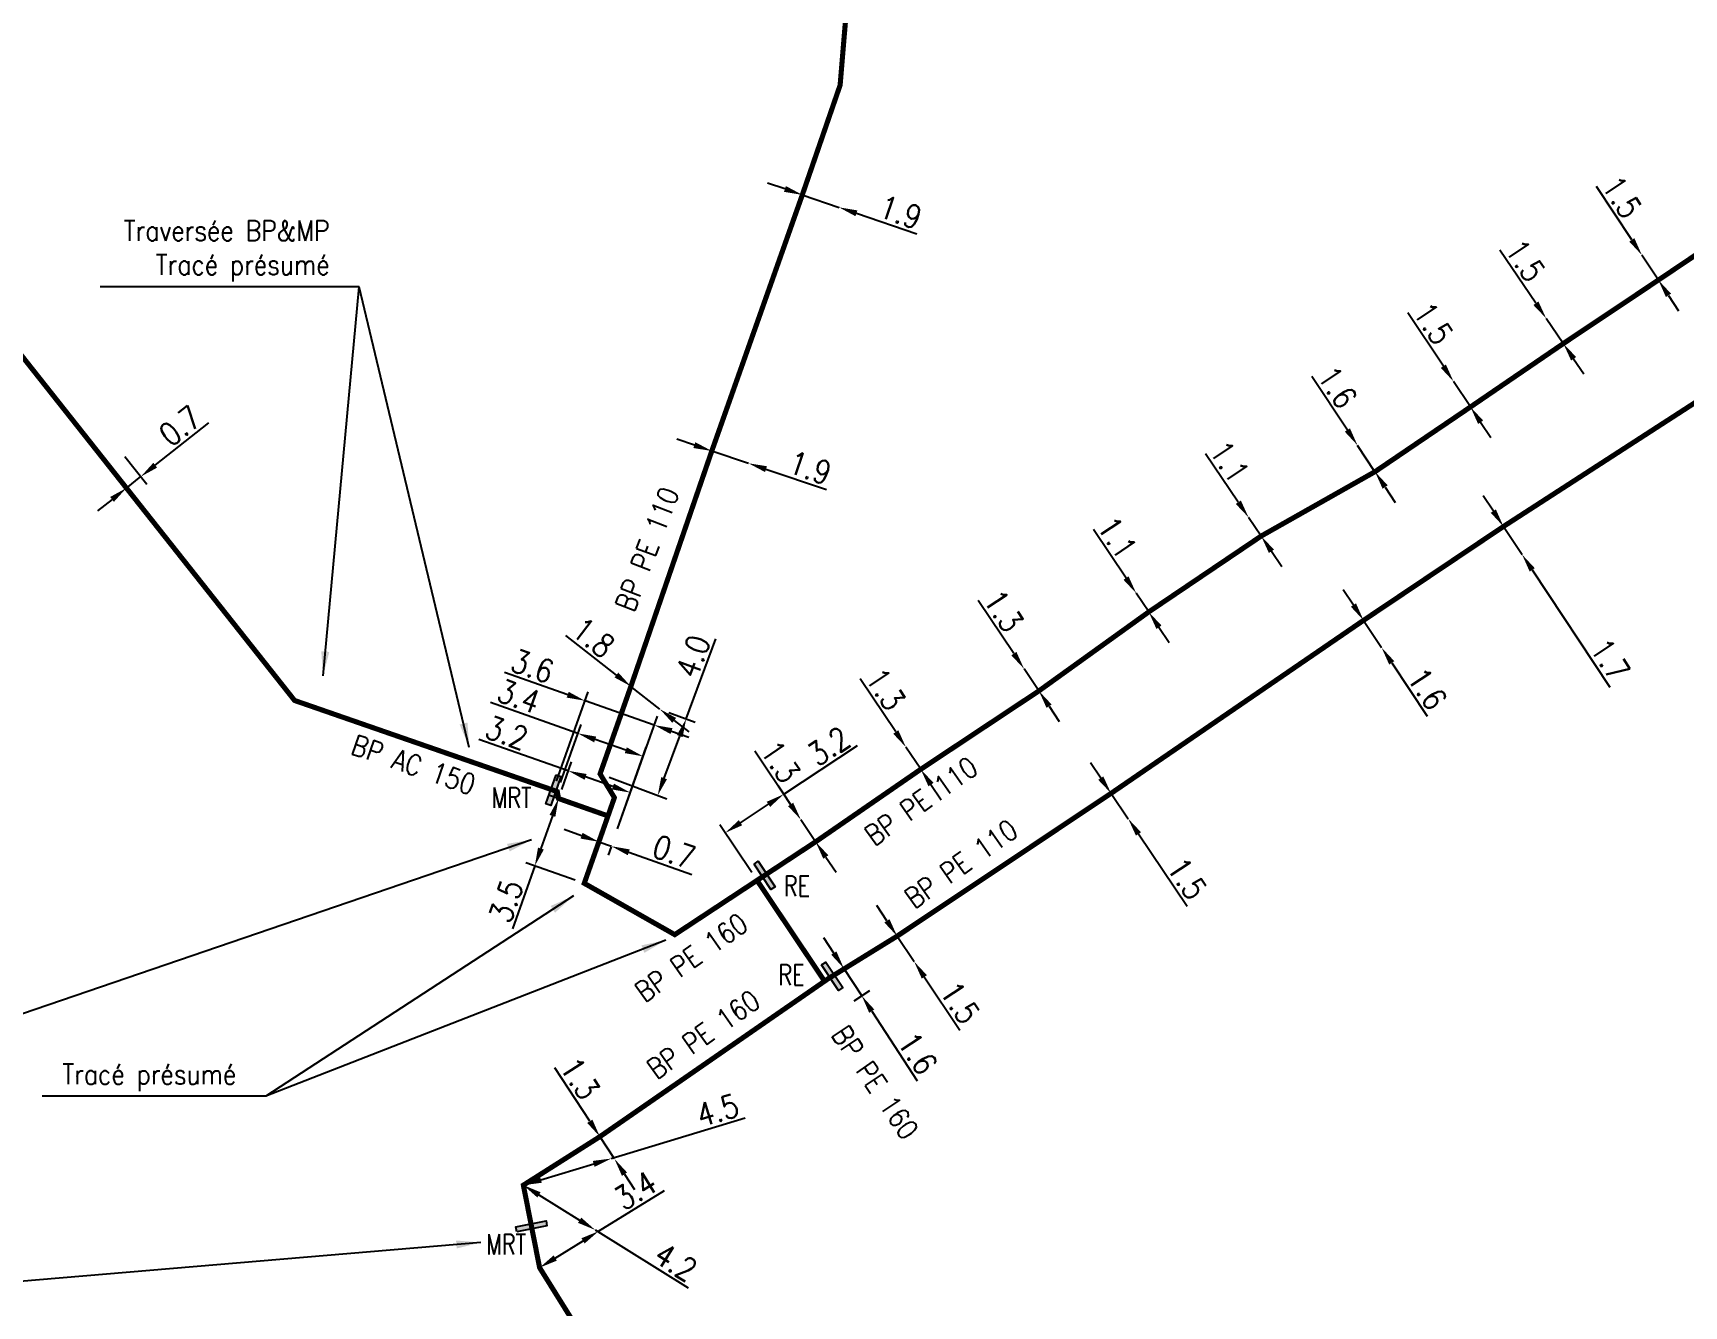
# Model space of a CAD drawing. Header units: millimetres. Extents: x 183997 to 185000, y 127999 to 129007.
# Drawn here: x 184429.9 to 184510.8, y 128606.4 to 128668.8 of the extents above; entities that cross this region are included whole.
import ezdxf
from ezdxf.enums import TextEntityAlignment as Align

# ---------------------------------------------------------------- set-up
doc = ezdxf.new("R2010")
doc.units = ezdxf.units.MM
doc.header["$PDMODE"] = 34
for name, pattern in [('L_25_AP', [2000, 1000, 1000]), ('L_25_FT', [2000, 1000, 1000]), ('L_25_PE', [2000, 1000, 1000])]:
    doc.linetypes.add(name, pattern=pattern)
doc.layers.get('0').update_dxf_attribs({"linetype": 'CONTINUOUS'})
doc.layers.get('DEFPOINTS').update_dxf_attribs({"linetype": 'CONTINUOUS'})
doc.layers.add('L_150', color=1, linetype='CONTINUOUS')
doc.layers.add('L_340', color=7, linetype='CONTINUOUS')
doc.styles.get("Standard").update_dxf_attribs({"font": 'romans.shx', "width": 0.85})
doc.dimstyles.get("Standard").update_dxf_attribs({"dimtxt": 1.5, "dimasz": 1.2, "dimexe": 0.625, "dimexo": 0.625, "dimgap": 0.25, "dimtad": 1, "dimdec": 1, "dimzin": 0, "dimdsep": 46, "dimtxsty": 'Standard', "dimcen": -0.5, "dimadec": 0, "dimazin": 0, "dimtfac": 1, "dimtdec": 1, "dimtmove": 0, "dimatfit": 3, "dimfxl": 0, "dimtolj": 1, "dimtzin": 0, "dimarcsym": 0})

# ---------------------------------------------------------------- blocks, each defined once
blk = doc.blocks.new('L_340_20')
at = {"linetype": 'Continuous'}
blk.add_hatch(color=0, dxfattribs=at).paths.add_polyline_path([(0.125, 0.75), (-0.125, 0.75), (-0.125, -0.75), (0.125, -0.75)])
at = {"color": 0, "linetype": 'Continuous'}
blk.add_lwpolyline([(-0.125, 0.75), (0.125, 0.75), (0.125, -0.75), (-0.125, -0.75)], close=True, dxfattribs=at)
at = {"color": 0, "linetype": 'Continuous', "width": 0.75}
for tag, height, flags, p in [('RE', 1, 8, (0, 2.189)), ('DEF_LEG', 1.2, 3, (0, -5)), ('DEF_COUP', 1.2, 3, (0, -7.5)), ('DEF_TYPE', 1.2, 3, (0, -10))]:
    blk.add_attdef(tag, text='', height=height, dxfattribs=dict(at, flags=flags)).set_placement(p, align=Align.MIDDLE)
blk = doc.blocks.new('L_340_17')
at = {"linetype": 'Continuous'}
blk.add_hatch(color=0, dxfattribs=at).paths.add_polyline_path([(0.125, 0.75), (-0.125, 0.75), (-0.125, -0.75), (0.125, -0.75)])
at = {"color": 0, "linetype": 'Continuous'}
blk.add_lwpolyline([(-0.125, 0.75), (0.125, 0.75), (0.125, -0.75), (-0.125, -0.75)], close=True, dxfattribs=at)
at = {"color": 0, "linetype": 'Continuous', "width": 0.75}
for tag, height, flags, p in [('MRT', 1, 8, (0, 2.5)), ('DEF_LEG', 1.2, 3, (0, -5)), ('DEF_COUP', 1.2, 3, (0, -7.5)), ('DEF_TYPE', 1.2, 3, (0, -10))]:
    blk.add_attdef(tag, text='', height=height, dxfattribs=dict(at, flags=flags)).set_placement(p, align=Align.MIDDLE)
blk = doc.blocks.new('*D703')
at = {"layer": 'DEFPOINTS', "color": 0, "linetype": 'Continuous', "transparency": 16777216}
for p in [(184459.172, 128636.738), (184460.588, 128635.627), (184460.588, 128635.627)]:
    blk.add_point(p, dxfattribs=at)
at = {"layer": 'L_150', "color": 0, "linetype": 'Continuous', "lineweight": -2, "transparency": 16777216}
for p, q in [((184458.464, 128637.293), (184455.992, 128639.233)), ((184460.588, 128635.627), (184459.172, 128636.738)), ((184461.296, 128635.071), (184462.004, 128634.515))]:
    blk.add_line(p, q, dxfattribs=at)
at = {"layer": 'L_150', "color": 0, "linetype": 'Continuous', "transparency": 16777216}
for points in [[(184458.556, 128637.411), (184458.371, 128637.175), (184459.172, 128636.738)], [(184461.389, 128635.189), (184461.203, 128634.953), (184460.588, 128635.627)]]:
    blk.add_solid(points, dxfattribs=at)
at = {"layer": 'L_150', "color": 0, "linetype": 'Continuous', "transparency": 16777216, "insert": (184457.337, 128639.131), "char_height": 1.125, "attachment_point": 5, "rotation": 321.88045}
blk.add_mtext('\\A1;1.8', dxfattribs=at)
blk = doc.blocks.new('*D825')
at = {"layer": 'DEFPOINTS', "color": 0, "linetype": 'Continuous', "transparency": 16777216}
for p in [(184472.653, 128633.754), (184472.653, 128633.754), (184473.376, 128632.674)]:
    blk.add_point(p, dxfattribs=at)
at = {"layer": 'L_150', "color": 0, "linetype": 'Continuous', "lineweight": -2, "transparency": 16777216}
for p, q in [((184472.152, 128634.502), (184470.403, 128637.112)), ((184473.376, 128632.674), (184472.653, 128633.754)), ((184473.877, 128631.926), (184474.378, 128631.178))]:
    blk.add_line(p, q, dxfattribs=at)
at = {"layer": 'L_150', "color": 0, "linetype": 'Continuous', "transparency": 16777216}
for points in [[(184472.276, 128634.585), (184472.027, 128634.418), (184472.653, 128633.754)], [(184474.001, 128632.01), (184473.752, 128631.843), (184473.376, 128632.674)]]:
    blk.add_solid(points, dxfattribs=at)
at = {"layer": 'L_150', "color": 0, "linetype": 'Continuous', "transparency": 16777216, "insert": (184471.65, 128636.598), "char_height": 1.125, "attachment_point": 5, "rotation": 303.81275}
blk.add_mtext('\\A1;1.3', dxfattribs=at)
blk = doc.blocks.new('*D826')
at = {"layer": 'DEFPOINTS', "color": 0, "linetype": 'Continuous', "transparency": 16777216}
for p in [(184494.78, 128648.55), (184494.78, 128648.55), (184495.636, 128647.258)]:
    blk.add_point(p, dxfattribs=at)
at = {"layer": 'L_150', "color": 0, "linetype": 'Continuous', "lineweight": -2, "transparency": 16777216}
for p, q in [((184494.283, 128649.301), (184492.549, 128651.92)), ((184495.636, 128647.258), (184494.78, 128648.55)), ((184496.133, 128646.508), (184496.63, 128645.757))]:
    blk.add_line(p, q, dxfattribs=at)
at = {"layer": 'L_150', "color": 0, "linetype": 'Continuous', "transparency": 16777216}
for points in [[(184494.409, 128649.384), (184494.158, 128649.218), (184494.78, 128648.55)], [(184496.258, 128646.59), (184496.008, 128646.425), (184495.636, 128647.258)]]:
    blk.add_solid(points, dxfattribs=at)
at = {"layer": 'L_150', "color": 0, "linetype": 'Continuous', "transparency": 16777216, "insert": (184493.793, 128651.4), "char_height": 1.125, "attachment_point": 5, "rotation": 303.51308}
blk.add_mtext('\\A1;1.6', dxfattribs=at)
blk = doc.blocks.new('*D827')
at = {"layer": 'DEFPOINTS', "color": 0, "linetype": 'Continuous', "transparency": 16777216}
for p in [(184504.027, 128654.77), (184504.027, 128654.77), (184504.865, 128653.538)]:
    blk.add_point(p, dxfattribs=at)
at = {"layer": 'L_150', "color": 0, "linetype": 'Continuous', "lineweight": -2, "transparency": 16777216}
for p, q in [((184503.521, 128655.514), (184501.754, 128658.112)), ((184504.865, 128653.538), (184504.027, 128654.77)), ((184505.371, 128652.793), (184505.877, 128652.049))]:
    blk.add_line(p, q, dxfattribs=at)
at = {"layer": 'L_150', "color": 0, "linetype": 'Continuous', "transparency": 16777216}
for points in [[(184503.645, 128655.598), (184503.397, 128655.429), (184504.027, 128654.77)], [(184505.495, 128652.878), (184505.247, 128652.709), (184504.865, 128653.538)]]:
    blk.add_solid(points, dxfattribs=at)
at = {"layer": 'L_150', "color": 0, "linetype": 'Continuous', "transparency": 16777216, "insert": (184503.004, 128657.607), "char_height": 1.125, "attachment_point": 5, "rotation": 304.22202}
blk.add_mtext('\\A1;1.5', dxfattribs=at)
blk = doc.blocks.new('*D829')
at = {"layer": 'DEFPOINTS', "color": 0, "linetype": 'Continuous', "transparency": 16777216}
for p in [(184460.588, 128635.627), (184461.881, 128635.146), (184457.662, 128632.447)]:
    blk.add_point(p, dxfattribs=at)
at = {"layer": 'L_150', "color": 0, "linetype": 'Continuous', "lineweight": -2, "transparency": 16777216}
for p, q in [((184461.881, 128635.146), (184463.338, 128639.065)), ((184461.027, 128635.463), (184462.32, 128634.983)), ((184460.801, 128632.24), (184461.567, 128634.302)), ((184458.101, 128632.284), (184460.926, 128631.233))]:
    blk.add_line(p, q, dxfattribs=at)
at = {"layer": 'L_150', "color": 0, "linetype": 'Continuous', "transparency": 16777216}
for points in [[(184461.426, 128634.355), (184461.708, 128634.25), (184461.881, 128635.146)], [(184460.66, 128632.293), (184460.941, 128632.188), (184460.487, 128631.397)]]:
    blk.add_solid(points, dxfattribs=at)
at = {"layer": 'L_150', "color": 0, "linetype": 'Continuous', "transparency": 16777216, "insert": (184462.22, 128638.212), "char_height": 1.125, "attachment_point": 5, "rotation": 69.60907}
blk.add_mtext('\\A1;4.0', dxfattribs=at)
blk = doc.blocks.new('*D830')
at = {"layer": 'DEFPOINTS', "color": 0, "linetype": 'Continuous', "transparency": 16777216}
for p in [(184458.049, 128630.389), (184454.464, 128627.94), (184456.887, 128627.087)]:
    blk.add_point(p, dxfattribs=at)
at = {"layer": 'L_150', "color": 0, "linetype": 'Continuous', "lineweight": -2, "transparency": 16777216}
for p, q in [((184457.606, 128630.544), (184455.184, 128631.397)), ((184455.327, 128630.392), (184454.763, 128628.789)), ((184456.445, 128627.243), (184454.022, 128628.095)), ((184454.464, 128627.94), (184453.376, 128624.847))]:
    blk.add_line(p, q, dxfattribs=at)
at = {"layer": 'L_150', "color": 0, "linetype": 'Continuous', "transparency": 16777216}
for points in [[(184455.186, 128630.442), (184455.469, 128630.342), (184455.626, 128631.241)], [(184454.621, 128628.838), (184454.904, 128628.739), (184454.464, 128627.94)]]:
    blk.add_solid(points, dxfattribs=at)
at = {"layer": 'L_150', "color": 0, "linetype": 'Continuous', "transparency": 16777216, "insert": (184453.063, 128626.218), "char_height": 1.125, "attachment_point": 5, "rotation": 70.61311}
blk.add_mtext('\\A1;3.5', dxfattribs=at)
blk = doc.blocks.new('*D831')
at = {"layer": 'DEFPOINTS', "color": 0, "linetype": 'Continuous', "transparency": 16777216}
for p in [(184459.143, 128631.53), (184455.626, 128631.241), (184458.363, 128629.318)]:
    blk.add_point(p, dxfattribs=at)
at = {"layer": 'L_150', "color": 0, "linetype": 'Continuous', "lineweight": -2, "transparency": 16777216}
for p, q in [((184456.105, 128632.599), (184451.719, 128634.142)), ((184455.782, 128631.683), (184456.261, 128633.041)), ((184458.294, 128631.828), (184456.954, 128632.3)), ((184458.519, 128629.76), (184459.299, 128631.972))]:
    blk.add_line(p, q, dxfattribs=at)
at = {"layer": 'L_150', "color": 0, "linetype": 'Continuous', "transparency": 16777216}
for points in [[(184457.004, 128632.442), (184456.904, 128632.159), (184456.105, 128632.599)], [(184458.344, 128631.97), (184458.244, 128631.687), (184459.143, 128631.53)]]:
    blk.add_solid(points, dxfattribs=at)
at = {"layer": 'L_150', "color": 0, "linetype": 'Continuous', "transparency": 16777216, "insert": (184453.09, 128634.455), "char_height": 1.125, "attachment_point": 5, "rotation": 340.61311}
blk.add_mtext('\\A1;3.2', dxfattribs=at)
blk = doc.blocks.new('*D832')
at = {"layer": 'DEFPOINTS', "color": 0, "linetype": 'Continuous', "transparency": 16777216}
for p in [(184468.845, 128622.414), (184469.72, 128621.074), (184470.484, 128621.575)]:
    blk.add_point(p, dxfattribs=at)
at = {"layer": 'L_150', "color": 0, "linetype": 'Continuous', "lineweight": -2, "transparency": 16777216}
for p, q in [((184469.117, 128623.668), (184468.625, 128624.422)), ((184469.237, 128622.671), (184470.001, 128623.172)), ((184469.609, 128622.915), (184470.484, 128621.575)), ((184470.112, 128621.331), (184470.876, 128621.832)), ((184470.976, 128620.821), (184473.209, 128617.401))]:
    blk.add_line(p, q, dxfattribs=at)
at = {"layer": 'L_150', "color": 0, "linetype": 'Continuous', "transparency": 16777216}
for points in [[(184469.243, 128623.75), (184468.992, 128623.586), (184469.609, 128622.915)], [(184471.101, 128620.903), (184470.85, 128620.739), (184470.484, 128621.575)]]:
    blk.add_solid(points, dxfattribs=at)
at = {"layer": 'L_150', "color": 0, "linetype": 'Continuous', "transparency": 16777216, "insert": (184473.224, 128618.75), "char_height": 1.125, "attachment_point": 5, "rotation": 303.13991}
blk.add_mtext('\\A1;1.6', dxfattribs=at)
blk = doc.blocks.new('*D833')
at = {"layer": 'DEFPOINTS', "color": 0, "linetype": 'Continuous', "transparency": 16777216}
for p in [(184453.903, 128612.293), (184457.425, 128610.097), (184457.425, 128610.097)]:
    blk.add_point(p, dxfattribs=at)
at = {"layer": 'L_150', "color": 0, "linetype": 'Continuous', "lineweight": -2, "transparency": 16777216}
for p, q in [((184454.667, 128611.816), (184456.661, 128610.573)), ((184457.425, 128610.097), (184461.98, 128607.258))]:
    blk.add_line(p, q, dxfattribs=at)
at = {"layer": 'L_150', "color": 0, "linetype": 'Continuous', "transparency": 16777216}
for points in [[(184454.747, 128611.944), (184454.588, 128611.689), (184453.903, 128612.293)], [(184456.741, 128610.701), (184456.582, 128610.446), (184457.425, 128610.097)]]:
    blk.add_solid(points, dxfattribs=at)
at = {"layer": 'L_150', "color": 0, "linetype": 'Continuous', "transparency": 16777216, "insert": (184461.368, 128608.523), "char_height": 1.125, "attachment_point": 5, "rotation": 328.06198}
blk.add_mtext('\\A1;4.2', dxfattribs=at)
blk = doc.blocks.new('*D1043')
at = {"layer": 'DEFPOINTS', "color": 0, "linetype": 'Continuous', "transparency": 16777216}
for p in [(184467.573, 128660.826), (184469.372, 128660.213), (184469.372, 128660.213)]:
    blk.add_point(p, dxfattribs=at)
at = {"layer": 'L_150', "color": 0, "linetype": 'Continuous', "lineweight": -2, "transparency": 16777216}
for p, q in [((184466.721, 128661.116), (184465.87, 128661.406)), ((184467.573, 128660.826), (184469.372, 128660.213)), ((184470.224, 128659.923), (184473.186, 128658.914))]:
    blk.add_line(p, q, dxfattribs=at)
at = {"layer": 'L_150', "color": 0, "linetype": 'Continuous', "transparency": 16777216}
for points in [[(184466.77, 128661.258), (184466.673, 128660.974), (184467.573, 128660.826)], [(184470.272, 128660.065), (184470.175, 128659.781), (184469.372, 128660.213)]]:
    blk.add_solid(points, dxfattribs=at)
at = {"layer": 'L_150', "color": 0, "linetype": 'Continuous', "transparency": 16777216, "insert": (184472.388, 128659.978), "char_height": 1.125, "attachment_point": 5, "rotation": 341.18871}
blk.add_mtext('\\A1;1.9', dxfattribs=at)
blk = doc.blocks.new('*D1045')
at = {"layer": 'DEFPOINTS', "color": 0, "linetype": 'Continuous', "transparency": 16777216}
for p in [(184463.137, 128648.274), (184464.938, 128647.67), (184464.938, 128647.67)]:
    blk.add_point(p, dxfattribs=at)
at = {"layer": 'L_150', "color": 0, "linetype": 'Continuous', "lineweight": -2, "transparency": 16777216}
for p, q in [((184462.283, 128648.56), (184461.43, 128648.847)), ((184463.137, 128648.274), (184464.938, 128647.67)), ((184465.791, 128647.384), (184468.758, 128646.389))]:
    blk.add_line(p, q, dxfattribs=at)
at = {"layer": 'L_150', "color": 0, "linetype": 'Continuous', "transparency": 16777216}
for points in [[(184462.331, 128648.703), (184462.236, 128648.418), (184463.137, 128648.274)], [(184465.839, 128647.526), (184465.744, 128647.242), (184464.938, 128647.67)]]:
    blk.add_solid(points, dxfattribs=at)
at = {"layer": 'L_150', "color": 0, "linetype": 'Continuous', "transparency": 16777216, "insert": (184467.956, 128647.449), "char_height": 1.125, "attachment_point": 5, "rotation": 341.45971}
blk.add_mtext('\\A1;1.9', dxfattribs=at)
blk = doc.blocks.new('*D1162')
at = {"layer": 'DEFPOINTS', "color": 0, "linetype": 'Continuous', "transparency": 16777216}
for p in [(184478.441, 128637.595), (184478.441, 128637.595), (184479.165, 128636.515)]:
    blk.add_point(p, dxfattribs=at)
at = {"layer": 'L_150', "color": 0, "linetype": 'Continuous', "lineweight": -2, "transparency": 16777216}
for p, q in [((184477.941, 128638.342), (184476.192, 128640.953)), ((184479.165, 128636.515), (184478.441, 128637.595)), ((184479.666, 128635.767), (184480.167, 128635.019))]:
    blk.add_line(p, q, dxfattribs=at)
at = {"layer": 'L_150', "color": 0, "linetype": 'Continuous', "transparency": 16777216}
for points in [[(184478.065, 128638.426), (184477.816, 128638.259), (184478.441, 128637.595)], [(184479.79, 128635.85), (184479.541, 128635.683), (184479.165, 128636.515)]]:
    blk.add_solid(points, dxfattribs=at)
at = {"layer": 'L_150', "color": 0, "linetype": 'Continuous', "transparency": 16777216, "insert": (184477.439, 128640.439), "char_height": 1.125, "attachment_point": 5, "rotation": 303.81275}
blk.add_mtext('\\A1;1.3', dxfattribs=at)
blk = doc.blocks.new('*D1163')
at = {"layer": 'DEFPOINTS', "color": 0, "linetype": 'Continuous', "transparency": 16777216}
for p in [(184467.502, 128630.202), (184467.502, 128630.202), (184468.225, 128629.121)]:
    blk.add_point(p, dxfattribs=at)
at = {"layer": 'L_150', "color": 0, "linetype": 'Continuous', "lineweight": -2, "transparency": 16777216}
for p, q in [((184467.001, 128630.949), (184465.253, 128633.56)), ((184468.225, 128629.121), (184467.502, 128630.202)), ((184468.726, 128628.374), (184469.227, 128627.626))]:
    blk.add_line(p, q, dxfattribs=at)
at = {"layer": 'L_150', "color": 0, "linetype": 'Continuous', "transparency": 16777216}
for points in [[(184467.126, 128631.033), (184466.876, 128630.866), (184467.502, 128630.202)], [(184468.851, 128628.457), (184468.601, 128628.29), (184468.225, 128629.121)]]:
    blk.add_solid(points, dxfattribs=at)
at = {"layer": 'L_150', "color": 0, "linetype": 'Continuous', "transparency": 16777216, "insert": (184466.499, 128633.046), "char_height": 1.125, "attachment_point": 5, "rotation": 303.81275}
blk.add_mtext('\\A1;1.3', dxfattribs=at)
blk = doc.blocks.new('*D1164')
at = {"layer": 'DEFPOINTS', "color": 0, "linetype": 'Continuous', "transparency": 16777216}
for p in [(184483.936, 128641.299), (184483.936, 128641.299), (184484.548, 128640.385)]:
    blk.add_point(p, dxfattribs=at)
at = {"layer": 'L_150', "color": 0, "linetype": 'Continuous', "lineweight": -2, "transparency": 16777216}
for p, q in [((184483.435, 128642.046), (184481.839, 128644.43)), ((184484.548, 128640.385), (184483.936, 128641.299)), ((184485.049, 128639.637), (184485.55, 128638.889))]:
    blk.add_line(p, q, dxfattribs=at)
at = {"layer": 'L_150', "color": 0, "linetype": 'Continuous', "transparency": 16777216}
for points in [[(184483.56, 128642.13), (184483.311, 128641.963), (184483.936, 128641.299)], [(184485.174, 128639.72), (184484.924, 128639.553), (184484.548, 128640.385)]]:
    blk.add_solid(points, dxfattribs=at)
at = {"layer": 'L_150', "color": 0, "linetype": 'Continuous', "transparency": 16777216, "insert": (184483.01, 128644.029), "char_height": 1.125, "attachment_point": 5, "rotation": 303.81275}
blk.add_mtext('\\A1;1.1', dxfattribs=at)
blk = doc.blocks.new('*D1165')
at = {"layer": 'DEFPOINTS', "color": 0, "linetype": 'Continuous', "transparency": 16777216}
for p in [(184489.443, 128645.016), (184489.443, 128645.016), (184490.058, 128644.104)]:
    blk.add_point(p, dxfattribs=at)
at = {"layer": 'L_150', "color": 0, "linetype": 'Continuous', "lineweight": -2, "transparency": 16777216}
for p, q in [((184488.939, 128645.762), (184487.334, 128648.14)), ((184490.058, 128644.104), (184489.443, 128645.016)), ((184490.562, 128643.358), (184491.065, 128642.612))]:
    blk.add_line(p, q, dxfattribs=at)
at = {"layer": 'L_150', "color": 0, "linetype": 'Continuous', "transparency": 16777216}
for points in [[(184489.064, 128645.846), (184488.815, 128645.678), (184489.443, 128645.016)], [(184490.686, 128643.442), (184490.438, 128643.274), (184490.058, 128644.104)]]:
    blk.add_solid(points, dxfattribs=at)
at = {"layer": 'L_150', "color": 0, "linetype": 'Continuous', "transparency": 16777216, "insert": (184488.507, 128647.743), "char_height": 1.125, "attachment_point": 5, "rotation": 304.01965}
blk.add_mtext('\\A1;1.1', dxfattribs=at)
blk = doc.blocks.new('*D1166')
at = {"layer": 'DEFPOINTS', "color": 0, "linetype": 'Continuous', "transparency": 16777216}
for p in [(184508.718, 128657.868), (184508.718, 128657.868), (184509.523, 128656.65)]:
    blk.add_point(p, dxfattribs=at)
at = {"layer": 'L_150', "color": 0, "linetype": 'Continuous', "lineweight": -2, "transparency": 16777216}
for p, q in [((184508.222, 128658.619), (184506.491, 128661.241)), ((184509.523, 128656.65), (184508.718, 128657.868)), ((184510.019, 128655.899), (184510.515, 128655.148))]:
    blk.add_line(p, q, dxfattribs=at)
at = {"layer": 'L_150', "color": 0, "linetype": 'Continuous', "transparency": 16777216}
for points in [[(184508.348, 128658.702), (184508.097, 128658.537), (184508.718, 128657.868)], [(184510.144, 128655.982), (184509.894, 128655.817), (184509.523, 128656.65)]]:
    blk.add_solid(points, dxfattribs=at)
at = {"layer": 'L_150', "color": 0, "linetype": 'Continuous', "transparency": 16777216, "insert": (184507.734, 128660.719), "char_height": 1.125, "attachment_point": 5, "rotation": 303.44587}
blk.add_mtext('\\A1;1.5', dxfattribs=at)
blk = doc.blocks.new('*D1168')
at = {"layer": 'DEFPOINTS', "color": 0, "linetype": 'Continuous', "transparency": 16777216}
for p in [(184499.484, 128651.68), (184499.484, 128651.68), (184500.315, 128650.431)]:
    blk.add_point(p, dxfattribs=at)
at = {"layer": 'L_150', "color": 0, "linetype": 'Continuous', "lineweight": -2, "transparency": 16777216}
for p, q in [((184498.986, 128652.429), (184497.245, 128655.045)), ((184500.315, 128650.431), (184499.484, 128651.68)), ((184500.814, 128649.682), (184501.312, 128648.932))]:
    blk.add_line(p, q, dxfattribs=at)
at = {"layer": 'L_150', "color": 0, "linetype": 'Continuous', "transparency": 16777216}
for points in [[(184499.111, 128652.512), (184498.861, 128652.346), (184499.484, 128651.68)], [(184500.939, 128649.765), (184500.689, 128649.599), (184500.315, 128650.431)]]:
    blk.add_solid(points, dxfattribs=at)
at = {"layer": 'L_150', "color": 0, "linetype": 'Continuous', "transparency": 16777216, "insert": (184498.491, 128654.527), "char_height": 1.125, "attachment_point": 5, "rotation": 303.63607}
blk.add_mtext('\\A1;1.5', dxfattribs=at)
blk = doc.blocks.new('*D1169')
at = {"layer": 'DEFPOINTS', "color": 0, "linetype": 'Continuous', "transparency": 16777216}
for p in [(184457.75, 128629.534), (184458.217, 128628.904), (184458.363, 128629.318)]:
    blk.add_point(p, dxfattribs=at)
at = {"layer": 'L_150', "color": 0, "linetype": 'Continuous', "lineweight": -2, "transparency": 16777216}
for p, q in [((184456.755, 128629.419), (184455.906, 128629.717)), ((184457.594, 128629.092), (184457.448, 128628.678)), ((184457.604, 128629.12), (184458.217, 128628.904)), ((184458.207, 128628.876), (184458.061, 128628.462)), ((184459.066, 128628.605), (184462.159, 128627.517))]:
    blk.add_line(p, q, dxfattribs=at)
at = {"layer": 'L_150', "color": 0, "linetype": 'Continuous', "transparency": 16777216}
for points in [[(184456.805, 128629.56), (184456.705, 128629.277), (184457.604, 128629.12)], [(184459.116, 128628.747), (184459.016, 128628.464), (184458.217, 128628.904)]]:
    blk.add_solid(points, dxfattribs=at)
at = {"layer": 'L_150', "color": 0, "linetype": 'Continuous', "transparency": 16777216, "insert": (184461.286, 128628.619), "char_height": 1.125, "attachment_point": 5, "rotation": 340.61311}
blk.add_mtext('\\A1;0.7', dxfattribs=at)
blk = doc.blocks.new('*D1170')
at = {"layer": 'DEFPOINTS', "color": 0, "linetype": 'Continuous', "transparency": 16777216}
for p in [(184466.664, 128631.452), (184467.502, 128630.202), (184465.354, 128627.229)]:
    blk.add_point(p, dxfattribs=at)
at = {"layer": 'L_150', "color": 0, "linetype": 'Continuous', "lineweight": -2, "transparency": 16777216}
for p, q in [((184466.664, 128631.452), (184470.275, 128633.833)), ((184467.241, 128630.591), (184466.403, 128631.842)), ((184464.544, 128630.055), (184465.913, 128630.957)), ((184465.093, 128627.618), (184463.532, 128629.949))]:
    blk.add_line(p, q, dxfattribs=at)
at = {"layer": 'L_150', "color": 0, "linetype": 'Continuous', "transparency": 16777216}
for points in [[(184465.83, 128631.082), (184465.995, 128630.832), (184466.664, 128631.452)], [(184464.462, 128630.18), (184464.627, 128629.93), (184463.793, 128629.56)]]:
    blk.add_solid(points, dxfattribs=at)
at = {"layer": 'L_150', "color": 0, "linetype": 'Continuous', "transparency": 16777216, "insert": (184468.87, 128633.805), "char_height": 1.125, "attachment_point": 5, "rotation": 33.3922}
blk.add_mtext('\\A1;3.2', dxfattribs=at)
blk = doc.blocks.new('*D1171')
at = {"layer": 'DEFPOINTS', "color": 0, "linetype": 'Continuous', "transparency": 16777216}
for p in [(184459.771, 128633.309), (184455.565, 128631.581), (184458.363, 128629.318)]:
    blk.add_point(p, dxfattribs=at)
at = {"layer": 'L_150', "color": 0, "linetype": 'Continuous', "lineweight": -2, "transparency": 16777216}
for p, q in [((184456.572, 128634.435), (184452.286, 128635.943)), ((184455.721, 128632.023), (184456.728, 128634.877)), ((184458.922, 128633.608), (184457.421, 128634.136)), ((184458.519, 128629.76), (184459.926, 128633.751))]:
    blk.add_line(p, q, dxfattribs=at)
at = {"layer": 'L_150', "color": 0, "linetype": 'Continuous', "transparency": 16777216}
for points in [[(184457.471, 128634.277), (184457.371, 128633.994), (184456.572, 128634.435)], [(184458.971, 128633.749), (184458.872, 128633.466), (184459.771, 128633.309)]]:
    blk.add_solid(points, dxfattribs=at)
at = {"layer": 'L_150', "color": 0, "linetype": 'Continuous', "transparency": 16777216, "insert": (184453.678, 128636.248), "char_height": 1.125, "attachment_point": 5, "rotation": 340.61311}
blk.add_mtext('\\A1;3.4', dxfattribs=at)
blk = doc.blocks.new('*D1172')
at = {"layer": 'DEFPOINTS', "color": 0, "linetype": 'Continuous', "transparency": 16777216}
for p in [(184460.312, 128634.843), (184455.377, 128631.647), (184458.363, 128629.318)]:
    blk.add_point(p, dxfattribs=at)
at = {"layer": 'L_340', "color": 0, "linetype": 'Continuous', "lineweight": -2, "transparency": 16777216}
for p, q in [((184456.075, 128636.329), (184452.981, 128637.415)), ((184455.533, 128632.089), (184457.08, 128636.474)), ((184460.312, 128634.843), (184456.924, 128636.032)), ((184458.519, 128629.76), (184460.468, 128635.285)), ((184461.161, 128634.545), (184462.01, 128634.247))]:
    blk.add_line(p, q, dxfattribs=at)
at = {"layer": 'L_340', "color": 0, "linetype": 'Continuous', "transparency": 16777216}
for points in [[(184456.124, 128636.471), (184456.025, 128636.188), (184456.924, 128636.032)], [(184461.211, 128634.687), (184461.111, 128634.404), (184460.312, 128634.843)]]:
    blk.add_solid(points, dxfattribs=at)
at = {"layer": 'L_340', "color": 0, "linetype": 'Continuous', "transparency": 16777216, "insert": (184454.351, 128637.729), "char_height": 1.125, "attachment_point": 5, "rotation": 340.6708}
blk.add_mtext('\\A1;3.6', dxfattribs=at)
blk = doc.blocks.new('*D1173')
at = {"layer": 'DEFPOINTS', "color": 0, "linetype": 'Continuous', "transparency": 16777216}
for p in [(184482.703, 128631.495), (184483.543, 128630.252), (184483.543, 128630.252)]:
    blk.add_point(p, dxfattribs=at)
at = {"layer": 'L_150', "color": 0, "linetype": 'Continuous', "lineweight": -2, "transparency": 16777216}
for p, q in [((184482.199, 128632.241), (184481.696, 128632.987)), ((184482.703, 128631.495), (184483.543, 128630.252)), ((184484.047, 128629.506), (184486.433, 128625.974))]:
    blk.add_line(p, q, dxfattribs=at)
at = {"layer": 'L_150', "color": 0, "linetype": 'Continuous', "transparency": 16777216}
for points in [[(184482.324, 128632.325), (184482.075, 128632.157), (184482.703, 128631.495)], [(184484.171, 128629.59), (184483.922, 128629.422), (184483.543, 128630.252)]]:
    blk.add_solid(points, dxfattribs=at)
at = {"layer": 'L_150', "color": 0, "linetype": 'Continuous', "transparency": 16777216, "insert": (184486.427, 128627.323), "char_height": 1.125, "attachment_point": 5, "rotation": 304.04162}
blk.add_mtext('\\A1;1.5', dxfattribs=at)
blk = doc.blocks.new('*D1175')
at = {"layer": 'DEFPOINTS', "color": 0, "linetype": 'Continuous', "transparency": 16777216}
for p in [(184495.076, 128639.974), (184495.96, 128638.64), (184495.96, 128638.64)]:
    blk.add_point(p, dxfattribs=at)
at = {"layer": 'L_150', "color": 0, "linetype": 'Continuous', "lineweight": -2, "transparency": 16777216}
for p, q in [((184494.579, 128640.725), (184494.083, 128641.475)), ((184495.076, 128639.974), (184495.96, 128638.64)), ((184496.456, 128637.89), (184498.191, 128635.27))]:
    blk.add_line(p, q, dxfattribs=at)
at = {"layer": 'L_150', "color": 0, "linetype": 'Continuous', "transparency": 16777216}
for points in [[(184494.705, 128640.808), (184494.454, 128640.642), (184495.076, 128639.974)], [(184496.582, 128637.973), (184496.331, 128637.807), (184495.96, 128638.64)]]:
    blk.add_solid(points, dxfattribs=at)
at = {"layer": 'L_150', "color": 0, "linetype": 'Continuous', "transparency": 16777216, "insert": (184498.197, 128636.619), "char_height": 1.125, "attachment_point": 5, "rotation": 303.50781}
blk.add_mtext('\\A1;1.6', dxfattribs=at)
blk = doc.blocks.new('*D1177')
at = {"layer": 'DEFPOINTS', "color": 0, "linetype": 'Continuous', "transparency": 16777216}
for p in [(184501.933, 128644.574), (184502.844, 128643.198), (184502.844, 128643.198)]:
    blk.add_point(p, dxfattribs=at)
at = {"layer": 'L_150', "color": 0, "linetype": 'Continuous', "lineweight": -2, "transparency": 16777216}
for p, q in [((184501.436, 128645.325), (184500.939, 128646.075)), ((184501.933, 128644.574), (184502.844, 128643.198)), ((184503.341, 128642.448), (184507.15, 128636.694))]:
    blk.add_line(p, q, dxfattribs=at)
at = {"layer": 'L_150', "color": 0, "linetype": 'Continuous', "transparency": 16777216}
for points in [[(184501.561, 128645.408), (184501.311, 128645.242), (184501.933, 128644.574)], [(184503.466, 128642.531), (184503.216, 128642.365), (184502.844, 128643.198)]]:
    blk.add_solid(points, dxfattribs=at)
at = {"layer": 'L_150', "color": 0, "linetype": 'Continuous', "transparency": 16777216, "insert": (184507.157, 128638.043), "char_height": 1.125, "attachment_point": 5, "rotation": 303.50888}
blk.add_mtext('\\A1;1.7', dxfattribs=at)
blk = doc.blocks.new('*D1178')
at = {"layer": 'DEFPOINTS', "color": 0, "linetype": 'Continuous', "transparency": 16777216}
for p in [(184472.22, 128624.498), (184473.052, 128623.25), (184473.052, 128623.25)]:
    blk.add_point(p, dxfattribs=at)
at = {"layer": 'L_150', "color": 0, "linetype": 'Continuous', "lineweight": -2, "transparency": 16777216}
for p, q in [((184471.72, 128625.246), (184471.22, 128625.995)), ((184472.22, 128624.498), (184473.052, 128623.25)), ((184473.552, 128622.501), (184475.296, 128619.888))]:
    blk.add_line(p, q, dxfattribs=at)
at = {"layer": 'L_150', "color": 0, "linetype": 'Continuous', "transparency": 16777216}
for points in [[(184471.845, 128625.329), (184471.595, 128625.163), (184472.22, 128624.498)], [(184473.677, 128622.585), (184473.427, 128622.418), (184473.052, 128623.25)]]:
    blk.add_solid(points, dxfattribs=at)
at = {"layer": 'L_150', "color": 0, "linetype": 'Continuous', "transparency": 16777216, "insert": (184475.298, 128621.237), "char_height": 1.125, "attachment_point": 5, "rotation": 303.7222}
blk.add_mtext('\\A1;1.5', dxfattribs=at)
blk = doc.blocks.new('*D1182')
at = {"layer": 'DEFPOINTS', "color": 0, "linetype": 'Continuous', "transparency": 16777216}
for p in [(184457.653, 128614.67), (184458.366, 128613.583), (184458.366, 128613.583)]:
    blk.add_point(p, dxfattribs=at)
at = {"layer": 'L_150', "color": 0, "linetype": 'Continuous', "lineweight": -2, "transparency": 16777216}
for p, q in [((184457.16, 128615.423), (184455.437, 128618.051)), ((184458.366, 128613.583), (184457.653, 128614.67)), ((184458.859, 128612.831), (184459.353, 128612.078))]:
    blk.add_line(p, q, dxfattribs=at)
at = {"layer": 'L_150', "color": 0, "linetype": 'Continuous', "transparency": 16777216}
for points in [[(184457.285, 128615.505), (184457.034, 128615.341), (184457.653, 128614.67)], [(184458.985, 128612.913), (184458.734, 128612.748), (184458.366, 128613.583)]]:
    blk.add_solid(points, dxfattribs=at)
at = {"layer": 'L_150', "color": 0, "linetype": 'Continuous', "transparency": 16777216, "insert": (184456.679, 128617.524), "char_height": 1.125, "attachment_point": 5, "rotation": 303.24987}
blk.add_mtext('\\A1;1.3', dxfattribs=at)
blk = doc.blocks.new('*D1186')
at = {"layer": 'DEFPOINTS', "color": 0, "linetype": 'Continuous', "transparency": 16777216}
for p in [(184458.21, 128613.598), (184458.21, 128613.598), (184453.903, 128612.293)]:
    blk.add_point(p, dxfattribs=at)
at = {"layer": 'L_150', "color": 0, "linetype": 'Continuous', "lineweight": -2, "transparency": 16777216}
for p, q in [((184458.21, 128613.598), (184464.78, 128615.589)), ((184454.765, 128612.554), (184457.349, 128613.337))]:
    blk.add_line(p, q, dxfattribs=at)
at = {"layer": 'L_150', "color": 0, "linetype": 'Continuous', "transparency": 16777216}
for points in [[(184457.305, 128613.48), (184457.392, 128613.193), (184458.21, 128613.598)], [(184454.721, 128612.697), (184454.808, 128612.41), (184453.903, 128612.293)]]:
    blk.add_solid(points, dxfattribs=at)
at = {"layer": 'L_150', "color": 0, "linetype": 'Continuous', "transparency": 16777216, "insert": (184463.424, 128615.962), "char_height": 1.125, "attachment_point": 5, "rotation": 16.85986}
blk.add_mtext('\\A1;4.5', dxfattribs=at)
blk = doc.blocks.new('*D1188')
at = {"layer": 'DEFPOINTS', "color": 0, "linetype": 'Continuous', "transparency": 16777216}
for p in [(184457.591, 128610.036), (184457.591, 128610.036), (184454.699, 128608.249)]:
    blk.add_point(p, dxfattribs=at)
at = {"layer": 'L_150', "color": 0, "linetype": 'Continuous', "lineweight": -2, "transparency": 16777216}
for p, q in [((184457.591, 128610.036), (184460.818, 128612.03)), ((184455.464, 128608.722), (184456.826, 128609.563))]:
    blk.add_line(p, q, dxfattribs=at)
at = {"layer": 'L_150', "color": 0, "linetype": 'Continuous', "transparency": 16777216}
for points in [[(184456.747, 128609.691), (184456.904, 128609.436), (184457.591, 128610.036)], [(184455.386, 128608.85), (184455.543, 128608.594), (184454.699, 128608.249)]]:
    blk.add_solid(points, dxfattribs=at)
at = {"layer": 'L_150', "color": 0, "linetype": 'Continuous', "transparency": 16777216, "insert": (184459.393, 128612.031), "char_height": 1.125, "attachment_point": 5, "rotation": 31.71268}
blk.add_mtext('\\A1;3.4', dxfattribs=at)
blk = doc.blocks.new('*D658')
at = {"layer": 'DEFPOINTS', "color": 0, "linetype": 'Continuous', "transparency": 16777216}
for p in [(184434.089, 128648.366), (184433.383, 128647.808), (184435.157, 128647.017)]:
    blk.add_point(p, dxfattribs=at)
at = {"layer": 'L_150', "color": 0, "linetype": 'Continuous', "lineweight": -2, "transparency": 16777216}
for p, q in [((184435.862, 128647.576), (184438.482, 128649.649)), ((184434.38, 128647.998), (184435.448, 128646.65)), ((184433.674, 128647.44), (184434.742, 128646.091)), ((184434.451, 128646.459), (184435.157, 128647.017)), ((184433.745, 128645.9), (184433.04, 128645.341))]:
    blk.add_line(p, q, dxfattribs=at)
at = {"layer": 'L_150', "color": 0, "linetype": 'Continuous', "transparency": 16777216}
for points in [[(184435.769, 128647.693), (184435.955, 128647.458), (184435.157, 128647.017)], [(184433.652, 128646.018), (184433.838, 128645.782), (184434.451, 128646.459)]]:
    blk.add_solid(points, dxfattribs=at)
at = {"layer": 'L_150', "color": 0, "linetype": 'Continuous', "transparency": 16777216, "insert": (184437.084, 128649.499), "char_height": 1.125, "attachment_point": 5, "rotation": 38.3603}
blk.add_mtext('\\A1;0.7', dxfattribs=at)

msp = doc.modelspace()

# ---------------------------------------------------------------- linework, layer by layer
at = {"layer": 'L_150', "linetype": 'L_25_PE', "ltscale": 0.5, "const_width": 0.25, "flags": 128}
msp.add_lwpolyline([(184488.673, 128561.734), (184489.182, 128561.79), (184490.157, 128562.299), (184493.399, 128564.445), (184498.691, 128567.898), (184523.037, 128583.979), (184529.338, 128587.92), (184547.54, 128600.091), (184594.073, 128631.216), (184637.599, 128659.865), (184646.93, 128666.658), (184653.118, 128670.869), (184658.808, 128674.962), (184668.761, 128681.495), (184668.898, 128681.771), (184668.578, 128685.802), (184668.44, 128686.032), (184666.651, 128687.225), (184659.498, 128691.996), (184647.347, 128700.664), (184641.048, 128704.652), (184632.628, 128710.236), (184618.722, 128719.122), (184615.814, 128721.275), (184609.868, 128725.138), (184605.258, 128728.132), (184605.072, 128728.855), (184602.774, 128730.378), (184581.493, 128744.193), (184576.554, 128747.492), (184570.371, 128752.303), (184565.199, 128757.327), (184560.808, 128762.203), (184556.715, 128768.751), (184555.364, 128770.26), (184554.841, 128770.339), (184552.19, 128773.449), (184551.525, 128773.971), (184546.128, 128776.454), (184545.552, 128776.478), (184540.53, 128774.656), (184538.65, 128773.974), (184533.796, 128773.749), (184531.441, 128772.764), (184522.907, 128769.195), (184516.615, 128766.737), (184506.884, 128762.614), (184501.956, 128759.567), (184493.166, 128752.741), (184483.846, 128745.202), (184480.185, 128742.287), (184479.72, 128741.849), (184478.618, 128740.537), (184476.016, 128732.646), (184474.947, 128726.033), (184474.175, 128719.269), (184474.175, 128719.269), (184472.729, 128703.059), (184471.772, 128692.438), (184470.877, 128682.017), (184469.868, 128671.494), (184469.425, 128666.201), (184467.573, 128660.826), (184463.137, 128648.274), (184459.172, 128636.738), (184459.172, 128636.738), (184457.662, 128632.447), (184458.364, 128631.285), (184457.75, 128629.534), (184456.887, 128627.087), (184461.322, 128624.571), (184465.354, 128627.229), (184465.724, 128627.473), (184468.225, 128629.121), (184468.225, 128629.121), (184473.376, 128632.674), (184479.165, 128636.515), (184484.548, 128640.385), (184490.058, 128644.104), (184495.636, 128647.258), (184500.315, 128650.431), (184504.865, 128653.538), (184509.523, 128656.65), (184514.099, 128659.729), (184519.675, 128663.44), (184539.85, 128677.001), (184552.209, 128685.254), (184556.92, 128688.403), (184562.453, 128692.072), (184569.561, 128696.87), (184575.647, 128700.969), (184582.649, 128705.391), (184588.528, 128709.24), (184594.298, 128713.186), (184598.8, 128715.983), (184604.771, 128719.964, 0.02391), (184607.378, 128722.204), (184609.868, 128725.138)], format="xyb", dxfattribs=at)
at = {"layer": 'L_150', "linetype": 'L_25_AP', "ltscale": 0.5, "const_width": 0.25, "flags": 128}
msp.add_lwpolyline([(184358.068, 128743.733), (184357.493, 128742.942), (184360.05, 128739.554), (184384.571, 128709.174), (184390.008, 128702.483), (184428.652, 128653.785), (184433.383, 128647.808), (184442.692, 128636.046), (184442.692, 128636.046), (184455.377, 128631.647)], dxfattribs=at)
at = {"layer": 'L_150', "linetype": 'L_25_PE', "ltscale": 0.5, "const_width": 0.25, "flags": 128}
for points in [[(184454.301, 128610.271), (184453.903, 128612.293), (184457.653, 128614.67), (184468.663, 128622.288), (184468.845, 128622.414), (184469.034, 128622.53), (184472.22, 128624.498), (184482.703, 128631.495), (184495.076, 128639.974), (184501.933, 128644.574), (184513.467, 128652.031), (184519.431, 128656.089), (184525.556, 128660.336), (184559.688, 128682.864), (184568.787, 128689.046), (184575.339, 128693.315), (184580.21, 128696.6), (184584.825, 128699.698), (184589.315, 128702.64), (184594.065, 128705.822), (184598.496, 128708.755), (184614.199, 128720.107), (184615.814, 128721.275)], [(184458.049, 128630.389), (184455.626, 128631.241), (184455.565, 128631.581), (184455.377, 128631.647)], [(184465.354, 128627.229), (184468.663, 128622.288)]]:
    msp.add_lwpolyline(points, dxfattribs=at)
at = {"layer": 'L_150', "linetype": 'L_25_FT', "ltscale": 0.5, "const_width": 0.25, "flags": 128}
msp.add_lwpolyline([(184454.301, 128610.271), (184454.699, 128608.249), (184467.709, 128587.366), (184471.325, 128581.525), (184474.813, 128575.215), (184478.383, 128569.108), (184482.239, 128562.831), (184482.239, 128562.831), (184485.41, 128562.976), (184487.588, 128562.479)], dxfattribs=at)

# ---------------------------------------------------------------- block references
at = {"layer": 'L_340'}
ref = msp.add_blockref('L_340_17', (184455.377, 128631.647), dxfattribs=dict(at, rotation=340.6131127348623))
ref.add_attrib('MRT', 'MRT', dxfattribs={"layer": '0', "color": 0, "linetype": 'Continuous', "height": 1, "width": 0.75}).set_placement((184453.324, 128631.28), align=Align.MIDDLE)
at = {"layer": 'L_340', "ltscale": 0.5}
ref = msp.add_blockref('L_340_20', (184465.724, 128627.473), dxfattribs=dict(at, rotation=33.39220200377728))
ref.add_attrib('RE', 'RE', dxfattribs={"layer": '0', "color": 0, "linetype": 'Continuous', "height": 1, "width": 0.75}).set_placement((184467.307, 128626.959), align=Align.MIDDLE)
ref = msp.add_blockref('L_340_20', (184469.034, 128622.53), dxfattribs=dict(at, rotation=33.39220200377728))
ref.add_attrib('RE', 'RE', dxfattribs={"layer": '0', "color": 0, "linetype": 'Continuous', "height": 1, "width": 0.75}).set_placement((184467.039, 128622.6), align=Align.MIDDLE)
ref = msp.add_blockref('L_340_17', (184454.301, 128610.271), dxfattribs=dict(at, rotation=101.1285324860481))
ref.add_attrib('MRT', 'MRT', dxfattribs={"layer": '0', "color": 0, "linetype": 'Continuous', "height": 1, "width": 0.75}).set_placement((184453.056, 128609.397), align=Align.MIDDLE)

# ---------------------------------------------------------------- texts
at = {"layer": 'L_150', "linetype": 'Continuous', "width": 0.85}
for s, rotation, p in [('BP PE 110', 69.11997, (184459.973, 128643.46)), ('BP AC 150', 340.92609, (184448.522, 128632.897)), ('BP PE 110', 35.31343, (184473.4, 128631.119)), ('BP PE 110', 35.31343, (184475.36, 128628.046)), ('BP PE 160', 35.31343, (184462.143, 128623.45)), ('BP PE 160', 35.31343, (184462.733, 128619.681)), ('BP PE 160', 304.04124, (184471.145, 128617.331))]:
    msp.add_text(s, height=1, rotation=rotation, dxfattribs=at).set_placement(p, align=Align.MIDDLE)
at = {"layer": 'L_150', "linetype": 'Continuous', "char_height": 1, "attachment_point": 6}
for s, insert in [('Traversée BP&MP\\PTracé présumé', (184444.409, 128658.076)), ('Tracé présumé', (184439.833, 128617.568))]:
    msp.add_mtext(s, dxfattribs=dict(at, insert=insert))

# ---------------------------------------------------------------- dimensions: what is measured, and where the dimension line sits
at = {"layer": 'L_150', "linetype": 'Continuous'}
for base, p1, p2, angle, override, picture, middle, dimtype in [((184469.372, 128660.213), (184467.573, 128660.826), (184469.372, 128660.213), 341.18871, {"dimscale": 0.75}, '*D1043', (184472.147, 128659.268), 161), ((184508.718, 128657.868), (184509.523, 128656.65), (184508.718, 128657.868), 303.44587, {"dimscale": 0.75, "dimlfac": 1, "dimlunit": 2, "dimatfit": 0}, '*D1166', (184507.109, 128660.306), 160), ((184504.027, 128654.77), (184504.865, 128653.538), (184504.027, 128654.77), 304.22202, {"dimscale": 0.75, "dimlfac": 1, "dimlunit": 2, "dimatfit": 0}, '*D827', (184502.384, 128657.185), 160), ((184499.484, 128651.68), (184500.315, 128650.431), (184499.484, 128651.68), 303.63607, {"dimscale": 0.75, "dimlfac": 1, "dimlunit": 2, "dimatfit": 0}, '*D1168', (184497.866, 128654.112), 160), ((184494.7804, 128648.5503), (184495.6362, 128647.25797), (184494.7804, 128648.5503), 303.51308, {"dimscale": 0.75, "dimlfac": 1, "dimlunit": 2, "dimatfit": 0}, '*D826', (184493.16765, 128650.9857), 160), ((184464.938, 128647.67), (184463.137, 128648.274), (184464.938, 128647.67), 341.45971, {"dimscale": 0.75}, '*D1045', (184467.717, 128646.738), 161), ((184489.443, 128645.016), (184490.058, 128644.104), (184489.443, 128645.016), 304.01965, {"dimscale": 0.75, "dimlfac": 1, "dimlunit": 2, "dimatfit": 0}, '*D1165', (184487.885, 128647.324), 160), ((184502.844, 128643.198), (184501.933, 128644.574), (184502.844, 128643.198), 123.50888, {"dimscale": 0.75, "dimatfit": 0}, '*D1177', (184506.532, 128637.629), 160), ((184483.936, 128641.299), (184484.548, 128640.385), (184483.936, 128641.299), 303.81275, {"dimscale": 0.75, "dimlfac": 1, "dimlunit": 2, "dimatfit": 0}, '*D1164', (184482.387, 128643.612), 160), ((184478.441, 128637.595), (184479.165, 128636.515), (184478.441, 128637.595), 303.81275, {"dimscale": 0.75, "dimlfac": 1, "dimlunit": 2, "dimatfit": 0}, '*D1162', (184476.816, 128640.022), 160), ((184495.96, 128638.64), (184495.076, 128639.974), (184495.96, 128638.64), 123.50781, {"dimscale": 0.75, "dimlfac": 1, "dimlunit": 2, "dimatfit": 0}, '*D1175', (184497.572, 128636.205), 160), ((184460.588, 128635.627), (184459.172, 128636.738), (184460.588, 128635.627), 321.88045, {"dimscale": 0.75}, '*D703', (184456.874, 128638.541), 161), ((184461.881, 128635.146), (184457.662, 128632.447), (184460.588, 128635.627), 249.60907, {"dimscale": 0.75}, '*D829', (184462.923, 128637.951), 160), ((184472.653, 128633.754), (184473.376, 128632.674), (184472.653, 128633.754), 303.81275, {"dimscale": 0.75, "dimlfac": 1, "dimlunit": 2, "dimatfit": 0}, '*D825', (184471.027, 128636.181), 160), ((184459.771, 128633.309), (184455.565, 128631.581), (184458.363, 128629.318), 160.61311, {"dimscale": 0.75}, '*D1171', (184453.429, 128635.541), 160), ((184459.143, 128631.53), (184455.626, 128631.241), (184458.363, 128629.318), 160.61311, {"dimscale": 0.75}, '*D831', (184452.841, 128633.747), 160), ((184467.502, 128630.202), (184468.225, 128629.121), (184467.502, 128630.202), 303.81275, {"dimscale": 0.75, "dimlfac": 1, "dimlunit": 2, "dimatfit": 0}, '*D1163', (184465.876, 128632.629), 160), ((184483.543, 128630.252), (184482.703, 128631.495), (184483.543, 128630.252), 124.04162, {"dimscale": 0.75, "dimatfit": 0}, '*D1173', (184485.806, 128626.903), 160), ((184454.464, 128627.94), (184458.049, 128630.389), (184456.887, 128627.087), 70.61311, {"dimscale": 0.75}, '*D830', (184453.771, 128625.969), 160), ((184458.217, 128628.904), (184457.75, 128629.534), (184458.363, 128629.318), 160.61311, {"dimscale": 0.75, "dimatfit": 0}, '*D1169', (184461.037, 128627.912), 160), ((184473.052, 128623.25), (184472.22, 128624.498), (184473.052, 128623.25), 123.7222, {"dimscale": 0.75, "dimlfac": 1, "dimlunit": 2, "dimatfit": 0}, '*D1178', (184474.674, 128620.821), 160), ((184470.484, 128621.575), (184468.845, 128622.414), (184469.72, 128621.074), 123.13991, {"dimscale": 0.75, "dimatfit": 0}, '*D832', (184472.596, 128618.34), 160), ((184458.366, 128613.583), (184457.653, 128614.67), (184458.366, 128613.583), 123.24987, {"dimscale": 0.75, "dimatfit": 0}, '*D1182', (184456.052, 128617.113), 160), ((184458.21, 128613.598), (184453.903, 128612.293), (184458.21, 128613.598), 196.85986, {"dimscale": 0.75}, '*D1186', (184463.642, 128615.244), 160), ((184457.591, 128610.036), (184454.699, 128608.249), (184457.591, 128610.036), 211.71268, {"dimscale": 0.75}, '*D1188', (184459.787, 128611.393), 160), ((184457.425, 128610.097), (184453.903, 128612.293), (184457.425, 128610.097), 148.06198, {"dimscale": 0.75}, '*D833', (184460.971, 128607.887), 160)]:
    dim = msp.add_linear_dim(base=base, p1=p1, p2=p2, angle=angle, dimstyle='Standard', override=override, dxfattribs=at)
    dim.commit()
    dim.dimension.update_dxf_attribs({"geometry": picture, "text_midpoint": middle, "dimtype": dimtype})
for base, p1, p2, angle, text, override, picture, middle in [((184435.157, 128647.017), (184433.383, 128647.808), (184434.089, 128648.366), 218.3603, '0.7', {"dimscale": 0.75, "dimatfit": 0}, '*D658', (184437.549, 128648.911)), ((184466.664, 128631.452), (184465.354, 128627.229), (184467.502, 128630.202), 213.3922, '3.2', {"dimscale": 0.75}, '*D1170', (184469.283, 128633.178))]:
    dim = msp.add_linear_dim(base=base, p1=p1, p2=p2, angle=angle, text=text, dimstyle='Standard', override=override, dxfattribs=at)
    dim.commit()
    dim.dimension.update_dxf_attribs({"geometry": picture, "text_midpoint": middle, "dimtype": 160})
at = {"layer": 'L_340', "linetype": 'Continuous'}
dim = msp.add_linear_dim(base=(184460.312, 128634.843), p1=(184455.377, 128631.647), p2=(184458.363, 128629.318), angle=160.6708, dimstyle='Standard', override={"dimscale": 0.75, "dimatfit": 0}, dxfattribs=at)
dim.commit()
dim.dimension.update_dxf_attribs({"geometry": '*D1172', "text_midpoint": (184454.103, 128637.021), "dimtype": 160})

# ---------------------------------------------------------------- leaders
at = {"layer": 'L_150', "linetype": 'Continuous', "annotation_type": 0, "has_hookline": 1, "hookline_direction": 1}
for points, text_width in [([(184451.251, 128633.75), (184445.859, 128656.326), (184444.659, 128656.326)], 11.252), ([(184454.302, 128629.221), (184416.325, 128616.243), (184415.125, 128616.243)], 11.698), ([(184460.878, 128624.298), (184441.283, 128616.651), (184440.083, 128616.651)], 9.512)]:
    msp.add_leader(points, dimstyle='Standard', dxfattribs=dict(at, text_width=text_width))
at = {"layer": 'L_150', "linetype": 'Continuous'}
for points in [[(184444.085, 128637.248), (184445.859, 128656.326)], [(184456.353, 128626.465), (184441.283, 128616.651)]]:
    msp.add_leader(points, dimstyle='Standard', dxfattribs=at)
at = {"layer": 'L_340', "linetype": 'Continuous', "annotation_type": 0, "has_hookline": 1, "hookline_direction": 1, "text_width": 11.698}
msp.add_leader([(184451.816, 128609.486), (184425.098, 128607.217)], dimstyle='Standard', dxfattribs=at)

doc.saveas('drawing.dxf')
